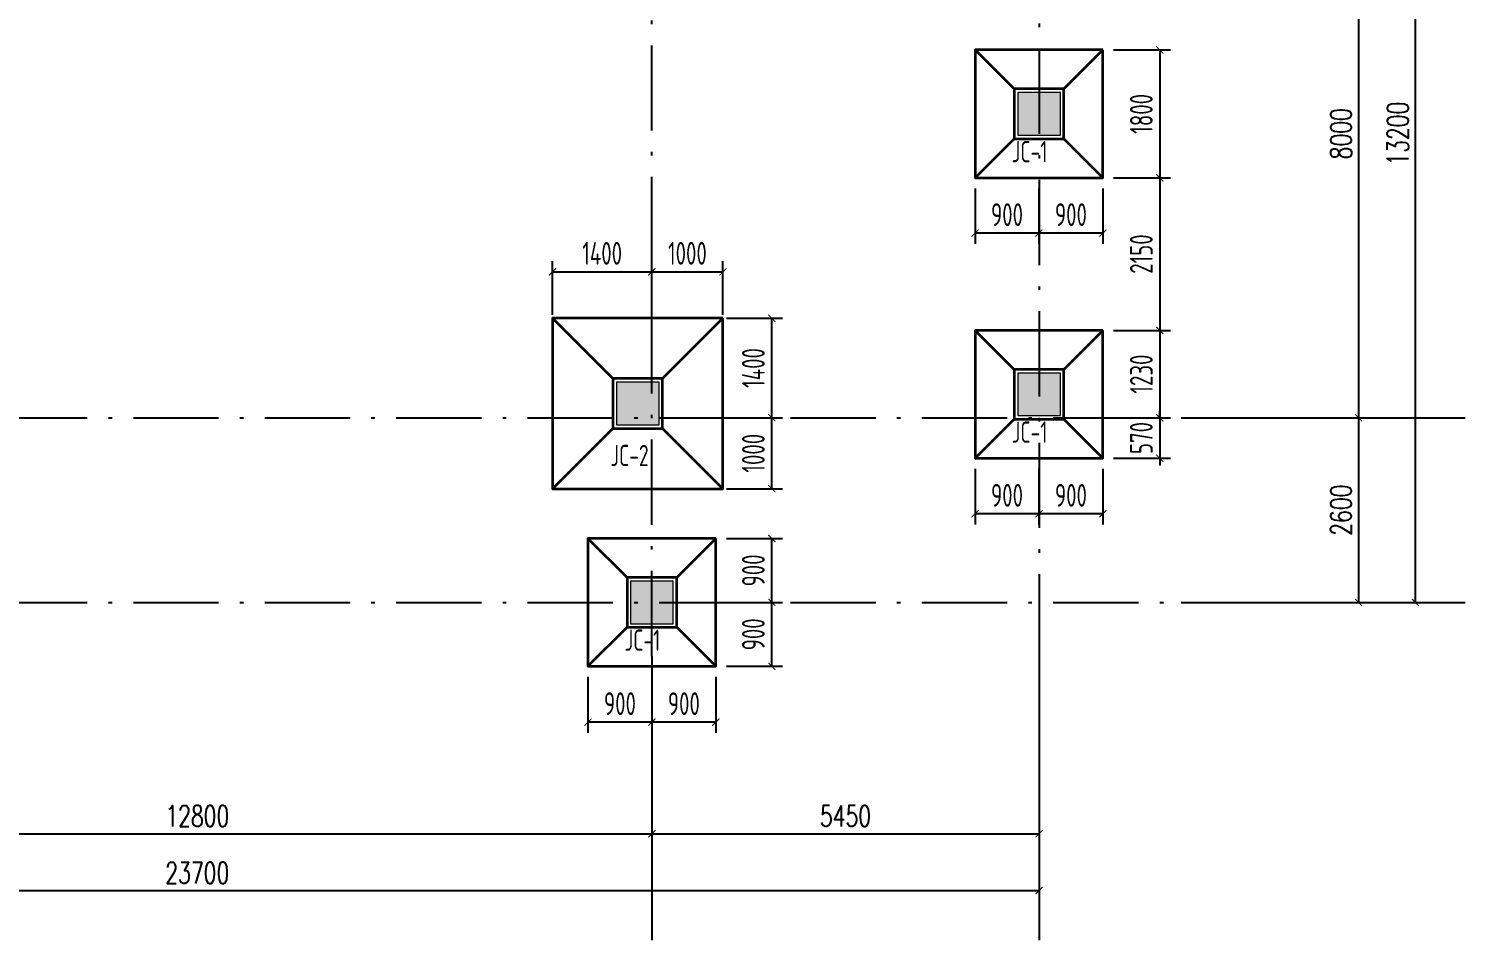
# Model space of a CAD drawing. Extents: x 169490 to 7584583, y -2399407 to 1374371.
# Drawn here: x 3688635 to 3708858, y 735406 to 748239 of the extents above; entities that cross this region are included whole.
import ezdxf
from ezdxf.enums import TextEntityAlignment as Align

# ---------------------------------------------------------------- set-up
doc = ezdxf.new("R2010")
doc.units = 0
doc.header["$LTSCALE"] = 100
doc.linetypes.add('D3轴线点划线', pattern=[18.5, 12, -3, 0.5, -3])
doc.layers.get('0').update_dxf_attribs({"linetype": 'CONTINUOUS'})
doc.layers.get('DEFPOINTS').update_dxf_attribs({"linetype": 'CONTINUOUS'})
for name, color, linetype in [('0P-标字', 7, 'CONTINUOUS'), ('AXIS', 3, 'CONTINUOUS'), ('C-AXIS(轴号)', 3, 'CONTINUOUS'), ('C-DOTE', 8, 'D3轴线点划线'), ('S-COLU-HATCH', 251, 'CONTINUOUS'), ('S-SLAB-DIM', 92, 'CONTINUOUS')]:
    doc.layers.add(name, color=color, linetype=linetype)
doc.layers.add('S-COLU-LINE1', color=6, linetype='CONTINUOUS', lineweight=18)
doc.layers.add('独基', color=110, linetype='CONTINUOUS', lineweight=35)
doc.styles.add('_TCH_DIM_T3', font='SIMPLEX.shx', dxfattribs={"width": 0.705882, "bigfont": 'GBCBIG.shx'})
doc.styles.add('TSSD_Dimension', font='Tssdeng.shx', dxfattribs={"width": 0.7, "bigfont": 'tssdchn.shx'})
doc.styles.add('X', font='tssdeng.shx', dxfattribs={"width": 0.7, "bigfont": 'hztxt.shx'})
doc.dimstyles.new('_TCH_ARCH&&100', dxfattribs={"dimtxt": 297.5, "dimasz": 100, "dimexe": 250, "dimexo": 300, "dimgap": 100, "dimtad": 1, "dimdec": 0, "dimzin": 0, "dimdsep": 46, "dimtxsty": '_TCH_DIM_T3', "dimblk": 'ARCHTICK', "dimcen": 0.09, "dimclrt": 7, "dimazin": 2, "dimtfac": 1, "dimtdec": 0, "dimtix": 1, "dimtmove": 2, "dimatfit": 3, "dimfxl": 1, "dimtolj": 1, "dimtzin": 0, "dimarcsym": 0})
doc.dimstyles.new('TSSD_100_100$0', dxfattribs={"dimtxt": 320, "dimasz": 100, "dimexe": 150, "dimexo": 150, "dimgap": 100, "dimtad": 1, "dimdec": 0, "dimzin": 0, "dimdsep": 46, "dimtxsty": 'TSSD_Dimension', "dimblk": 'ARCHTICK', "dimcen": 0, "dimclrt": 7, "dimadec": 1, "dimazin": 0, "dimtfac": 1, "dimtdec": 0, "dimtix": 1, "dimtmove": 2, "dimatfit": 3, "dimldrblk": '_TSDBK', "dimfxl": 1, "dimtolj": 1, "dimtzin": 0, "dimarcsym": 0})

# ---------------------------------------------------------------- blocks, each defined once
blk = doc.blocks.new('_ARCHTICK')
at = {"const_width": 0.15}
blk.add_lwpolyline([(-0.5, -0.5), (0.5, 0.5)], dxfattribs=at)
blk = doc.blocks.new('*D1219')
at = {"layer": 'DEFPOINTS', "color": 0, "ltscale": 10, "transparency": 16777216}
for p in [(3701957, 746141), (3702857, 746141), (3701957, 745362)]:
    blk.add_point(p, dxfattribs=at)
at = {"layer": 'S-SLAB-DIM', "color": 0, "lineweight": -2, "ltscale": 10, "transparency": 16777216}
for p, q in [((3701957, 745991), (3701957, 745212)), ((3702857, 745991), (3702857, 745212)), ((3702857, 745362), (3701957, 745362))]:
    blk.add_line(p, q, dxfattribs=at)
at = {"layer": 'S-SLAB-DIM', "color": 0, "lineweight": -2, "ltscale": 10, "transparency": 16777216, "xscale": 100, "yscale": 100, "zscale": 100, "rotation": 180}
blk.add_blockref('_ARCHTICK', (3701957, 745362), dxfattribs=at)
at = {"layer": 'S-SLAB-DIM', "color": 0, "lineweight": -2, "ltscale": 10, "transparency": 16777216, "xscale": 100, "yscale": 100, "zscale": 100}
blk.add_blockref('_ARCHTICK', (3702857, 745362), dxfattribs=at)
at = {"layer": 'S-SLAB-DIM', "color": 7, "ltscale": 10, "transparency": 16777216, "insert": (3702407, 745622), "char_height": 320, "attachment_point": 5, "style": 'TSSD_Dimension'}
blk.add_mtext('\\A1;900', dxfattribs=at)
blk = doc.blocks.new('_TSDBK')
blk.add_line((-1, 0), (0, 0))
at = {"const_width": 0.5}
blk.add_lwpolyline([(-0.7, -0.7), (0.7, 0.7)], dxfattribs=at)
blk = doc.blocks.new('*D1220')
at = {"layer": 'DEFPOINTS', "color": 0, "ltscale": 10, "transparency": 16777216}
for p in [(3701957, 742192), (3702857, 742192), (3701957, 741410)]:
    blk.add_point(p, dxfattribs=at)
at = {"layer": 'S-SLAB-DIM', "color": 0, "lineweight": -2, "ltscale": 10, "transparency": 16777216}
for p, q in [((3701957, 742042), (3701957, 741260)), ((3702857, 742042), (3702857, 741260)), ((3702857, 741410), (3701957, 741410))]:
    blk.add_line(p, q, dxfattribs=at)
at = {"layer": 'S-SLAB-DIM', "color": 0, "lineweight": -2, "ltscale": 10, "transparency": 16777216, "xscale": 100, "yscale": 100, "zscale": 100, "rotation": 180}
blk.add_blockref('_ARCHTICK', (3701957, 741410), dxfattribs=at)
at = {"layer": 'S-SLAB-DIM', "color": 0, "lineweight": -2, "ltscale": 10, "transparency": 16777216, "xscale": 100, "yscale": 100, "zscale": 100}
blk.add_blockref('_ARCHTICK', (3702857, 741410), dxfattribs=at)
at = {"layer": 'S-SLAB-DIM', "color": 7, "ltscale": 10, "transparency": 16777216, "insert": (3702407, 741670), "char_height": 320, "attachment_point": 5, "style": 'TSSD_Dimension'}
blk.add_mtext('\\A1;900', dxfattribs=at)
blk = doc.blocks.new('*D1221')
at = {"layer": 'DEFPOINTS', "color": 0, "ltscale": 10, "transparency": 16777216}
for p in [(3702857, 742192), (3703757, 742192), (3702857, 741410)]:
    blk.add_point(p, dxfattribs=at)
at = {"layer": 'S-SLAB-DIM', "color": 0, "lineweight": -2, "ltscale": 10, "transparency": 16777216}
for p, q in [((3702857, 742042), (3702857, 741260)), ((3703757, 742042), (3703757, 741260)), ((3703757, 741410), (3702857, 741410))]:
    blk.add_line(p, q, dxfattribs=at)
at = {"layer": 'S-SLAB-DIM', "color": 0, "lineweight": -2, "ltscale": 10, "transparency": 16777216, "xscale": 100, "yscale": 100, "zscale": 100, "rotation": 180}
blk.add_blockref('_ARCHTICK', (3702857, 741410), dxfattribs=at)
at = {"layer": 'S-SLAB-DIM', "color": 0, "lineweight": -2, "ltscale": 10, "transparency": 16777216, "xscale": 100, "yscale": 100, "zscale": 100}
blk.add_blockref('_ARCHTICK', (3703757, 741410), dxfattribs=at)
at = {"layer": 'S-SLAB-DIM', "color": 7, "ltscale": 10, "transparency": 16777216, "insert": (3703307, 741670), "char_height": 320, "attachment_point": 5, "style": 'TSSD_Dimension'}
blk.add_mtext('\\A1;900', dxfattribs=at)
blk = doc.blocks.new('*D1222')
at = {"layer": 'DEFPOINTS', "color": 0, "ltscale": 10, "transparency": 16777216}
for p in [(3702857, 746141), (3703757, 746141), (3702857, 745362)]:
    blk.add_point(p, dxfattribs=at)
at = {"layer": 'S-SLAB-DIM', "color": 0, "lineweight": -2, "ltscale": 10, "transparency": 16777216}
for p, q in [((3702857, 745991), (3702857, 745212)), ((3703757, 745991), (3703757, 745212)), ((3703757, 745362), (3702857, 745362))]:
    blk.add_line(p, q, dxfattribs=at)
at = {"layer": 'S-SLAB-DIM', "color": 0, "lineweight": -2, "ltscale": 10, "transparency": 16777216, "xscale": 100, "yscale": 100, "zscale": 100, "rotation": 180}
blk.add_blockref('_ARCHTICK', (3702857, 745362), dxfattribs=at)
at = {"layer": 'S-SLAB-DIM', "color": 0, "lineweight": -2, "ltscale": 10, "transparency": 16777216, "xscale": 100, "yscale": 100, "zscale": 100}
blk.add_blockref('_ARCHTICK', (3703757, 745362), dxfattribs=at)
at = {"layer": 'S-SLAB-DIM', "color": 7, "ltscale": 10, "transparency": 16777216, "insert": (3703307, 745622), "char_height": 320, "attachment_point": 5, "style": 'TSSD_Dimension'}
blk.add_mtext('\\A1;900', dxfattribs=at)
blk = doc.blocks.new('*D1223')
at = {"layer": 'DEFPOINTS', "color": 0, "ltscale": 10, "transparency": 16777216}
for p in [(3703757, 743992), (3703757, 742762), (3704558, 742762)]:
    blk.add_point(p, dxfattribs=at)
at = {"layer": 'S-SLAB-DIM', "color": 0, "lineweight": -2, "ltscale": 10, "transparency": 16777216}
for p, q in [((3703907, 743992), (3704708, 743992)), ((3704558, 743992), (3704558, 742762)), ((3703907, 742762), (3704708, 742762))]:
    blk.add_line(p, q, dxfattribs=at)
at = {"layer": 'S-SLAB-DIM', "color": 0, "lineweight": -2, "ltscale": 10, "transparency": 16777216, "xscale": 100, "yscale": 100, "zscale": 100}
for p, rotation in [((3704558, 743992), 90), ((3704558, 742762), 270)]:
    blk.add_blockref('_ARCHTICK', p, dxfattribs=dict(at, rotation=rotation))
at = {"layer": 'S-SLAB-DIM', "color": 7, "ltscale": 10, "transparency": 16777216, "insert": (3704298, 743377), "char_height": 320, "attachment_point": 5, "rotation": 90, "style": 'TSSD_Dimension'}
blk.add_mtext('\\A1;1230', dxfattribs=at)
blk = doc.blocks.new('*D1224')
at = {"layer": 'DEFPOINTS', "color": 0, "ltscale": 10, "transparency": 16777216}
for p in [(3703757, 746141), (3703757, 743992), (3704558, 743992)]:
    blk.add_point(p, dxfattribs=at)
at = {"layer": 'S-SLAB-DIM', "color": 0, "lineweight": -2, "ltscale": 10, "transparency": 16777216}
for p, q in [((3703907, 746141), (3704708, 746141)), ((3704558, 746141), (3704558, 743992)), ((3703907, 743992), (3704708, 743992))]:
    blk.add_line(p, q, dxfattribs=at)
at = {"layer": 'S-SLAB-DIM', "color": 0, "lineweight": -2, "ltscale": 10, "transparency": 16777216, "xscale": 100, "yscale": 100, "zscale": 100}
for p, rotation in [((3704558, 746141), 90), ((3704558, 743992), 270)]:
    blk.add_blockref('_ARCHTICK', p, dxfattribs=dict(at, rotation=rotation))
at = {"layer": 'S-SLAB-DIM', "color": 7, "ltscale": 10, "transparency": 16777216, "insert": (3704298, 745067), "char_height": 320, "attachment_point": 5, "rotation": 90, "style": 'TSSD_Dimension'}
blk.add_mtext('\\A1;2150', dxfattribs=at)
blk = doc.blocks.new('*D1225')
at = {"layer": 'DEFPOINTS', "color": 0, "ltscale": 10, "transparency": 16777216}
for p in [(3703757, 747941), (3703757, 746141), (3704558, 746141)]:
    blk.add_point(p, dxfattribs=at)
at = {"layer": 'S-SLAB-DIM', "color": 0, "lineweight": -2, "ltscale": 10, "transparency": 16777216}
for p, q in [((3703907, 747941), (3704708, 747941)), ((3704558, 747941), (3704558, 746141)), ((3703907, 746141), (3704708, 746141))]:
    blk.add_line(p, q, dxfattribs=at)
at = {"layer": 'S-SLAB-DIM', "color": 0, "lineweight": -2, "ltscale": 10, "transparency": 16777216, "xscale": 100, "yscale": 100, "zscale": 100}
for p, rotation in [((3704558, 747941), 90), ((3704558, 746141), 270)]:
    blk.add_blockref('_ARCHTICK', p, dxfattribs=dict(at, rotation=rotation))
at = {"layer": 'S-SLAB-DIM', "color": 7, "ltscale": 10, "transparency": 16777216, "insert": (3704298, 747041), "char_height": 320, "attachment_point": 5, "rotation": 90, "style": 'TSSD_Dimension'}
blk.add_mtext('\\A1;1800', dxfattribs=at)
blk = doc.blocks.new('*D1226')
at = {"layer": 'DEFPOINTS', "color": 0, "ltscale": 10, "transparency": 16777216}
for p in [(3703757, 742762), (3703757, 742192), (3704558, 742192)]:
    blk.add_point(p, dxfattribs=at)
at = {"layer": 'S-SLAB-DIM', "color": 0, "lineweight": -2, "ltscale": 10, "transparency": 16777216}
for p, q in [((3704558, 742762), (3704558, 742862)), ((3703907, 742762), (3704708, 742762)), ((3704558, 742762), (3704558, 742192)), ((3703907, 742192), (3704708, 742192)), ((3704558, 742192), (3704558, 742092))]:
    blk.add_line(p, q, dxfattribs=at)
at = {"layer": 'S-SLAB-DIM', "color": 0, "lineweight": -2, "ltscale": 10, "transparency": 16777216, "xscale": 100, "yscale": 100, "zscale": 100}
for p, rotation in [((3704558, 742762), 270), ((3704558, 742192), 90)]:
    blk.add_blockref('_ARCHTICK', p, dxfattribs=dict(at, rotation=rotation))
at = {"layer": 'S-SLAB-DIM', "color": 7, "ltscale": 10, "transparency": 16777216, "insert": (3704298, 742477), "char_height": 320, "attachment_point": 5, "rotation": 90, "style": 'TSSD_Dimension'}
blk.add_mtext('\\A1;570', dxfattribs=at)
blk = doc.blocks.new('*D1235')
at = {"layer": 'DEFPOINTS', "color": 0, "ltscale": 10, "transparency": 16777216}
for p in [(3696508, 739263), (3697408, 739263), (3696508, 738477)]:
    blk.add_point(p, dxfattribs=at)
at = {"layer": 'S-SLAB-DIM', "color": 0, "lineweight": -2, "ltscale": 10, "transparency": 16777216}
for p, q in [((3696508, 739113), (3696508, 738327)), ((3697408, 739113), (3697408, 738327)), ((3697408, 738477), (3696508, 738477))]:
    blk.add_line(p, q, dxfattribs=at)
at = {"layer": 'S-SLAB-DIM', "color": 0, "lineweight": -2, "ltscale": 10, "transparency": 16777216, "xscale": 100, "yscale": 100, "zscale": 100, "rotation": 180}
blk.add_blockref('_ARCHTICK', (3696508, 738477), dxfattribs=at)
at = {"layer": 'S-SLAB-DIM', "color": 0, "lineweight": -2, "ltscale": 10, "transparency": 16777216, "xscale": 100, "yscale": 100, "zscale": 100}
blk.add_blockref('_ARCHTICK', (3697408, 738477), dxfattribs=at)
at = {"layer": 'S-SLAB-DIM', "color": 7, "ltscale": 10, "transparency": 16777216, "insert": (3696958, 738737), "char_height": 320, "attachment_point": 5, "style": 'TSSD_Dimension'}
blk.add_mtext('\\A1;900', dxfattribs=at)
blk = doc.blocks.new('*D1236')
at = {"layer": 'DEFPOINTS', "color": 0, "ltscale": 10, "transparency": 16777216}
for p in [(3698308, 740163), (3699096, 740163), (3698308, 739263)]:
    blk.add_point(p, dxfattribs=at)
at = {"layer": 'S-SLAB-DIM', "color": 0, "lineweight": -2, "ltscale": 10, "transparency": 16777216}
for p, q in [((3698458, 740163), (3699246, 740163)), ((3699096, 739263), (3699096, 740163)), ((3698458, 739263), (3699246, 739263))]:
    blk.add_line(p, q, dxfattribs=at)
at = {"layer": 'S-SLAB-DIM', "color": 0, "lineweight": -2, "ltscale": 10, "transparency": 16777216, "xscale": 100, "yscale": 100, "zscale": 100}
for p, rotation in [((3699096, 740163), 90), ((3699096, 739263), 270)]:
    blk.add_blockref('_ARCHTICK', p, dxfattribs=dict(at, rotation=rotation))
at = {"layer": 'S-SLAB-DIM', "color": 7, "ltscale": 10, "transparency": 16777216, "insert": (3698836, 739713), "char_height": 320, "attachment_point": 5, "rotation": 90, "style": 'TSSD_Dimension'}
blk.add_mtext('\\A1;900', dxfattribs=at)
blk = doc.blocks.new('*D1237')
at = {"layer": 'DEFPOINTS', "color": 0, "ltscale": 10, "transparency": 16777216}
for p in [(3698308, 742763), (3699096, 742763), (3698308, 741763)]:
    blk.add_point(p, dxfattribs=at)
at = {"layer": 'S-SLAB-DIM', "color": 0, "lineweight": -2, "ltscale": 10, "transparency": 16777216}
for p, q in [((3698458, 742763), (3699246, 742763)), ((3699096, 741763), (3699096, 742763)), ((3698458, 741763), (3699246, 741763))]:
    blk.add_line(p, q, dxfattribs=at)
at = {"layer": 'S-SLAB-DIM', "color": 0, "lineweight": -2, "ltscale": 10, "transparency": 16777216, "xscale": 100, "yscale": 100, "zscale": 100}
for p, rotation in [((3699096, 742763), 90), ((3699096, 741763), 270)]:
    blk.add_blockref('_ARCHTICK', p, dxfattribs=dict(at, rotation=rotation))
at = {"layer": 'S-SLAB-DIM', "color": 7, "ltscale": 10, "transparency": 16777216, "insert": (3698836, 742263), "char_height": 320, "attachment_point": 5, "rotation": 90, "style": 'TSSD_Dimension'}
blk.add_mtext('\\A1;1000', dxfattribs=at)
blk = doc.blocks.new('*D1239')
at = {"layer": 'DEFPOINTS', "color": 0, "ltscale": 10, "transparency": 16777216}
for p in [(3698308, 741063), (3699096, 741063), (3698308, 740163)]:
    blk.add_point(p, dxfattribs=at)
at = {"layer": 'S-SLAB-DIM', "color": 0, "lineweight": -2, "ltscale": 10, "transparency": 16777216}
for p, q in [((3698458, 741063), (3699246, 741063)), ((3699096, 740163), (3699096, 741063)), ((3698458, 740163), (3699246, 740163))]:
    blk.add_line(p, q, dxfattribs=at)
at = {"layer": 'S-SLAB-DIM', "color": 0, "lineweight": -2, "ltscale": 10, "transparency": 16777216, "xscale": 100, "yscale": 100, "zscale": 100}
for p, rotation in [((3699096, 741063), 90), ((3699096, 740163), 270)]:
    blk.add_blockref('_ARCHTICK', p, dxfattribs=dict(at, rotation=rotation))
at = {"layer": 'S-SLAB-DIM', "color": 7, "ltscale": 10, "transparency": 16777216, "insert": (3698836, 740613), "char_height": 320, "attachment_point": 5, "rotation": 90, "style": 'TSSD_Dimension'}
blk.add_mtext('\\A1;900', dxfattribs=at)
blk = doc.blocks.new('*D1240')
at = {"layer": 'DEFPOINTS', "color": 0, "ltscale": 10, "transparency": 16777216}
for p in [(3697408, 739263), (3698308, 739263), (3697408, 738477)]:
    blk.add_point(p, dxfattribs=at)
at = {"layer": 'S-SLAB-DIM', "color": 0, "lineweight": -2, "ltscale": 10, "transparency": 16777216}
for p, q in [((3697408, 739113), (3697408, 738327)), ((3698308, 739113), (3698308, 738327)), ((3698308, 738477), (3697408, 738477))]:
    blk.add_line(p, q, dxfattribs=at)
at = {"layer": 'S-SLAB-DIM', "color": 0, "lineweight": -2, "ltscale": 10, "transparency": 16777216, "xscale": 100, "yscale": 100, "zscale": 100, "rotation": 180}
blk.add_blockref('_ARCHTICK', (3697408, 738477), dxfattribs=at)
at = {"layer": 'S-SLAB-DIM', "color": 0, "lineweight": -2, "ltscale": 10, "transparency": 16777216, "xscale": 100, "yscale": 100, "zscale": 100}
blk.add_blockref('_ARCHTICK', (3698308, 738477), dxfattribs=at)
at = {"layer": 'S-SLAB-DIM', "color": 7, "ltscale": 10, "transparency": 16777216, "insert": (3697858, 738737), "char_height": 320, "attachment_point": 5, "style": 'TSSD_Dimension'}
blk.add_mtext('\\A1;900', dxfattribs=at)
blk = doc.blocks.new('*D1241')
at = {"layer": 'DEFPOINTS', "color": 0, "ltscale": 10, "transparency": 16777216}
for p in [(3697408, 744817), (3696008, 744063), (3697408, 744063)]:
    blk.add_point(p, dxfattribs=at)
at = {"layer": 'S-SLAB-DIM', "color": 0, "lineweight": -2, "ltscale": 10, "transparency": 16777216}
for p, q in [((3696008, 744213), (3696008, 744967)), ((3696008, 744817), (3697408, 744817)), ((3697408, 744213), (3697408, 744967))]:
    blk.add_line(p, q, dxfattribs=at)
at = {"layer": 'S-SLAB-DIM', "color": 0, "lineweight": -2, "ltscale": 10, "transparency": 16777216, "xscale": 100, "yscale": 100, "zscale": 100, "rotation": 180}
blk.add_blockref('_ARCHTICK', (3696008, 744817), dxfattribs=at)
at = {"layer": 'S-SLAB-DIM', "color": 0, "lineweight": -2, "ltscale": 10, "transparency": 16777216, "xscale": 100, "yscale": 100, "zscale": 100}
blk.add_blockref('_ARCHTICK', (3697408, 744817), dxfattribs=at)
at = {"layer": 'S-SLAB-DIM', "color": 7, "ltscale": 10, "transparency": 16777216, "insert": (3696708, 745077), "char_height": 320, "attachment_point": 5, "style": 'TSSD_Dimension'}
blk.add_mtext('\\A1;1400', dxfattribs=at)
blk = doc.blocks.new('*D3987')
at = {"layer": 'AXIS', "color": 0, "lineweight": -2, "transparency": 16777216}
for p, q in [((3705158, 693553), (3708408, 693553)), ((3708158, 680353), (3708158, 693553)), ((3705158, 680353), (3708408, 680353))]:
    blk.add_line(p, q, dxfattribs=at)
at = {"layer": 'DEFPOINTS', "color": 0, "transparency": 16777216}
for p in [(3704858, 693553), (3708158, 693553), (3704858, 680353)]:
    blk.add_point(p, dxfattribs=at)
at = {"layer": 'AXIS', "color": 0, "lineweight": -2, "transparency": 16777216, "xscale": 100, "yscale": 100, "zscale": 100}
for p, rotation in [((3708158, 693553), 90), ((3708158, 680353), 270)]:
    blk.add_blockref('_ARCHTICK', p, dxfattribs=dict(at, rotation=rotation))
at = {"layer": 'AXIS', "color": 7, "transparency": 16777216, "insert": (3707909, 686953), "char_height": 297.5, "attachment_point": 5, "rotation": 90, "style": '_TCH_DIM_T3'}
blk.add_mtext('\\A1;13200', dxfattribs=at)
blk = doc.blocks.new('*D3989')
at = {"layer": 'AXIS', "color": 0, "lineweight": -2, "transparency": 16777216}
for p, q in [((3705158, 690953), (3707608, 690953)), ((3707358, 682953), (3707358, 690953)), ((3705158, 682953), (3707608, 682953))]:
    blk.add_line(p, q, dxfattribs=at)
at = {"layer": 'DEFPOINTS', "color": 0, "transparency": 16777216}
for p in [(3704858, 690953), (3707358, 690953), (3704858, 682953)]:
    blk.add_point(p, dxfattribs=at)
at = {"layer": 'AXIS', "color": 0, "lineweight": -2, "transparency": 16777216, "xscale": 100, "yscale": 100, "zscale": 100}
for p, rotation in [((3707358, 690953), 90), ((3707358, 682953), 270)]:
    blk.add_blockref('_ARCHTICK', p, dxfattribs=dict(at, rotation=rotation))
at = {"layer": 'AXIS', "color": 7, "transparency": 16777216, "insert": (3707109, 686953), "char_height": 297.5, "attachment_point": 5, "rotation": 90, "style": '_TCH_DIM_T3'}
blk.add_mtext('\\A1;8000', dxfattribs=at)
blk = doc.blocks.new('*D3990')
at = {"layer": 'AXIS', "color": 0, "lineweight": -2, "transparency": 16777216}
for p, q in [((3705158, 682953), (3707608, 682953)), ((3707358, 680353), (3707358, 682953)), ((3705158, 680353), (3707608, 680353))]:
    blk.add_line(p, q, dxfattribs=at)
at = {"layer": 'DEFPOINTS', "color": 0, "transparency": 16777216}
for p in [(3704858, 682953), (3707358, 682953), (3704858, 680353)]:
    blk.add_point(p, dxfattribs=at)
at = {"layer": 'AXIS', "color": 0, "lineweight": -2, "transparency": 16777216, "xscale": 100, "yscale": 100, "zscale": 100}
for p, rotation in [((3707358, 682953), 90), ((3707358, 680353), 270)]:
    blk.add_blockref('_ARCHTICK', p, dxfattribs=dict(at, rotation=rotation))
at = {"layer": 'AXIS', "color": 7, "transparency": 16777216, "insert": (3707109, 681653), "char_height": 297.5, "attachment_point": 5, "rotation": 90, "style": '_TCH_DIM_T3'}
blk.add_mtext('\\A1;2600', dxfattribs=at)
blk = doc.blocks.new('*D3995')
at = {"layer": 'AXIS', "color": 0, "lineweight": -2, "transparency": 16777216}
for p, q in [((3679158, 679297), (3679158, 676047)), ((3702858, 679297), (3702858, 676047)), ((3679158, 676297), (3702858, 676297))]:
    blk.add_line(p, q, dxfattribs=at)
at = {"layer": 'DEFPOINTS', "color": 0, "transparency": 16777216}
for p in [(3679158, 679597), (3702858, 679597), (3702858, 676297)]:
    blk.add_point(p, dxfattribs=at)
at = {"layer": 'AXIS', "color": 0, "lineweight": -2, "transparency": 16777216, "xscale": 100, "yscale": 100, "zscale": 100, "rotation": 180}
blk.add_blockref('_ARCHTICK', (3679158, 676297), dxfattribs=at)
at = {"layer": 'AXIS', "color": 0, "lineweight": -2, "transparency": 16777216, "xscale": 100, "yscale": 100, "zscale": 100}
blk.add_blockref('_ARCHTICK', (3702858, 676297), dxfattribs=at)
at = {"layer": 'AXIS', "color": 7, "transparency": 16777216, "insert": (3691008, 676546), "char_height": 297.5, "attachment_point": 5, "style": '_TCH_DIM_T3'}
blk.add_mtext('\\A1;23700', dxfattribs=at)
blk = doc.blocks.new('*D3996')
at = {"layer": 'AXIS', "color": 0, "lineweight": -2, "transparency": 16777216}
for p, q in [((3697408, 679297), (3697408, 676847)), ((3702858, 679297), (3702858, 676847)), ((3697408, 677097), (3702858, 677097))]:
    blk.add_line(p, q, dxfattribs=at)
at = {"layer": 'DEFPOINTS', "color": 0, "transparency": 16777216}
for p in [(3697408, 679597), (3702858, 679597), (3702858, 677097)]:
    blk.add_point(p, dxfattribs=at)
at = {"layer": 'AXIS', "color": 0, "lineweight": -2, "transparency": 16777216, "xscale": 100, "yscale": 100, "zscale": 100, "rotation": 180}
blk.add_blockref('_ARCHTICK', (3697408, 677097), dxfattribs=at)
at = {"layer": 'AXIS', "color": 0, "lineweight": -2, "transparency": 16777216, "xscale": 100, "yscale": 100, "zscale": 100}
blk.add_blockref('_ARCHTICK', (3702858, 677097), dxfattribs=at)
at = {"layer": 'AXIS', "color": 7, "transparency": 16777216, "insert": (3700133, 677346), "char_height": 297.5, "attachment_point": 5, "style": '_TCH_DIM_T3'}
blk.add_mtext('\\A1;5450', dxfattribs=at)
blk = doc.blocks.new('*D3997')
at = {"layer": 'AXIS', "color": 0, "lineweight": -2, "transparency": 16777216}
for p, q in [((3684608, 679297), (3684608, 676847)), ((3697408, 679297), (3697408, 676847)), ((3684608, 677097), (3697408, 677097))]:
    blk.add_line(p, q, dxfattribs=at)
at = {"layer": 'DEFPOINTS', "color": 0, "transparency": 16777216}
for p in [(3684608, 679597), (3697408, 679597), (3697408, 677097)]:
    blk.add_point(p, dxfattribs=at)
at = {"layer": 'AXIS', "color": 0, "lineweight": -2, "transparency": 16777216, "xscale": 100, "yscale": 100, "zscale": 100, "rotation": 180}
blk.add_blockref('_ARCHTICK', (3684608, 677097), dxfattribs=at)
at = {"layer": 'AXIS', "color": 0, "lineweight": -2, "transparency": 16777216, "xscale": 100, "yscale": 100, "zscale": 100}
blk.add_blockref('_ARCHTICK', (3697408, 677097), dxfattribs=at)
at = {"layer": 'AXIS', "color": 7, "transparency": 16777216, "insert": (3691008, 677346), "char_height": 297.5, "attachment_point": 5, "style": '_TCH_DIM_T3'}
blk.add_mtext('\\A1;12800', dxfattribs=at)
blk = doc.blocks.new('*D8086')
at = {"layer": 'DEFPOINTS', "color": 0, "ltscale": 10, "transparency": 16777216}
for p in [(3698308, 744163), (3699096, 744163), (3698308, 742763)]:
    blk.add_point(p, dxfattribs=at)
at = {"layer": 'S-SLAB-DIM', "color": 0, "lineweight": -2, "ltscale": 10, "transparency": 16777216}
for p, q in [((3698458, 744163), (3699246, 744163)), ((3699096, 742763), (3699096, 744163)), ((3698458, 742763), (3699246, 742763))]:
    blk.add_line(p, q, dxfattribs=at)
at = {"layer": 'S-SLAB-DIM', "color": 0, "lineweight": -2, "ltscale": 10, "transparency": 16777216, "xscale": 100, "yscale": 100, "zscale": 100}
for p, rotation in [((3699096, 744163), 90), ((3699096, 742763), 270)]:
    blk.add_blockref('_ARCHTICK', p, dxfattribs=dict(at, rotation=rotation))
at = {"layer": 'S-SLAB-DIM', "color": 7, "ltscale": 10, "transparency": 16777216, "insert": (3698836, 743463), "char_height": 320, "attachment_point": 5, "rotation": 90, "style": 'TSSD_Dimension'}
blk.add_mtext('\\A1;1400', dxfattribs=at)
blk = doc.blocks.new('*D8087')
at = {"layer": 'DEFPOINTS', "color": 0, "ltscale": 10, "transparency": 16777216}
for p in [(3698408, 744817), (3697408, 744063), (3698408, 744063)]:
    blk.add_point(p, dxfattribs=at)
at = {"layer": 'S-SLAB-DIM', "color": 0, "lineweight": -2, "ltscale": 10, "transparency": 16777216}
for p, q in [((3697408, 744213), (3697408, 744967)), ((3697408, 744817), (3698408, 744817)), ((3698408, 744213), (3698408, 744967))]:
    blk.add_line(p, q, dxfattribs=at)
at = {"layer": 'S-SLAB-DIM', "color": 0, "lineweight": -2, "ltscale": 10, "transparency": 16777216, "xscale": 100, "yscale": 100, "zscale": 100, "rotation": 180}
blk.add_blockref('_ARCHTICK', (3697408, 744817), dxfattribs=at)
at = {"layer": 'S-SLAB-DIM', "color": 0, "lineweight": -2, "ltscale": 10, "transparency": 16777216, "xscale": 100, "yscale": 100, "zscale": 100}
blk.add_blockref('_ARCHTICK', (3698408, 744817), dxfattribs=at)
at = {"layer": 'S-SLAB-DIM', "color": 7, "ltscale": 10, "transparency": 16777216, "insert": (3697908, 745077), "char_height": 320, "attachment_point": 5, "style": 'TSSD_Dimension'}
blk.add_mtext('\\A1;1000', dxfattribs=at)
blk = doc.blocks.new('BW-31907664', base_point=(3672358.1, 674797.3, 0))
at = {"layer": 'C-AXIS(轴号)'}
for p, q in [((3704858.1, 682953.4), (3708858.1, 682953.4)), ((3704858.1, 680353.4), (3708858.1, 680353.4)), ((3697408.1, 679597.3), (3697408.1, 675597.3)), ((3702858.1, 679597.3), (3702858.1, 675597.3))]:
    blk.add_line(p, q, dxfattribs=at)
at = {"layer": 'C-DOTE'}
for p, q in [((3697408.1, 679597.3), (3697408.1, 695552.9)), ((3702858.1, 695552.9), (3702858.1, 679597.3)), ((3677158.1, 682953.4), (3704858.1, 682953.4)), ((3677158.1, 680353.4), (3704858.1, 680353.4))]:
    blk.add_line(p, q, dxfattribs=at)
at = {"layer": 'AXIS'}
for p1, p2, distance, picture, middle in [((3704858.1071, 680353.3554), (3704858.1071, 693552.9175), -3300, '*D3987', (3707909.3571, 686953.1364)), ((3704858.1071, 682953.3554), (3704858.1071, 690952.9175), -2500, '*D3989', (3707109.3571, 686953.1364)), ((3704858.1, 680353.4), (3704858.1, 682953.4), -2500, '*D3990', (3707109.4, 681653.4)), ((3679158.1, 679597.3), (3702858.1, 679597.3), -3300, '*D3995', (3691008.1, 676546)), ((3684608.1, 679597.3), (3697408.1, 679597.3), -2500, '*D3997', (3691008.1, 677346)), ((3697408.1, 679597.3), (3702858.1, 679597.3), -2500, '*D3996', (3700133.1, 677346))]:
    dim = blk.add_aligned_dim(p1=p1, p2=p2, distance=distance, dimstyle='_TCH_ARCH&&100', dxfattribs=at)
    dim.commit()
    dim.dimension.update_dxf_attribs({"geometry": picture, "text_midpoint": middle})

msp = doc.modelspace()

# ---------------------------------------------------------------- hatches: boundary and pattern name
at = {"layer": 'S-COLU-HATCH', "ltscale": 10}
h = msp.add_hatch(color=256, dxfattribs=at)
h.dxf.hatch_style = 1
h.paths.add_polyline_path([(3703158.1, 747341.3), (3702558.1, 747341.3), (3702558.1, 746741.3), (3703158.1, 746741.3)])
h = msp.add_hatch(color=256, dxfattribs=at)
h.dxf.hatch_style = 1
h.paths.add_polyline_path([(3697508.1, 743262.7), (3696908.1, 743262.7), (3696908.1, 742662.7), (3697508.1, 742662.7)])
h = msp.add_hatch(color=256, dxfattribs=at)
h.dxf.hatch_style = 1
h.paths.add_polyline_path([(3703158.1, 743391.7), (3702558.1, 743391.7), (3702558.1, 742791.7), (3703158.1, 742791.7)])
h = msp.add_hatch(color=256, dxfattribs=at)
h.dxf.hatch_style = 1
h.paths.add_polyline_path([(3697708.1, 740462.7), (3697108.1, 740462.7), (3697108.1, 739862.7), (3697708.1, 739862.7)])

# ---------------------------------------------------------------- linework, layer by layer
at = {"layer": 'C-DOTE'}
for p, q in [((3697408.1, 739405.6), (3697408.1, 755361.3)), ((3702858.1, 755361.3), (3702858.1, 739405.6)), ((3677158.1, 742761.7), (3704858.1, 742761.7)), ((3677158.1, 740161.7), (3704858.1, 740161.7))]:
    msp.add_line(p, q, dxfattribs=at)
at = {"layer": 'S-COLU-LINE1'}
for points in [[(3703158.1, 747341.3), (3702558.1, 747341.3), (3702558.1, 746741.3), (3703158.1, 746741.3)], [(3697508.1, 743262.7), (3696908.1, 743262.7), (3696908.1, 742662.7), (3697508.1, 742662.7)], [(3703158.1, 743391.7), (3702558.1, 743391.7), (3702558.1, 742791.7), (3703158.1, 742791.7)], [(3697708.1, 740462.7), (3697108.1, 740462.7), (3697108.1, 739862.7), (3697708.1, 739862.7)]]:
    msp.add_lwpolyline(points, close=True, dxfattribs=at)
at = {"layer": '独基'}
for p, q in [((3702508.1, 747391.3), (3701958.1, 747941.3)), ((3703208.1, 747391.3), (3703758.1, 747941.3)), ((3702508.1, 746691.3), (3701958.1, 746141.3)), ((3703208.1, 746691.3), (3703758.1, 746141.3)), ((3696858.1, 743312.7), (3696008.1, 744162.7)), ((3697558.1, 743312.7), (3698408.1, 744162.7)), ((3702508.1, 743441.7), (3701958.1, 743991.7)), ((3703208.1, 743441.7), (3703758.1, 743991.7)), ((3696858.1, 742612.7), (3696008.1, 741762.7)), ((3697558.1, 742612.7), (3698408.1, 741762.7)), ((3702508.1, 742741.7), (3701958.1, 742191.7)), ((3703208.1, 742741.7), (3703758.1, 742191.7)), ((3697058.1, 740512.7), (3696508.1, 741062.7)), ((3697758.1, 740512.7), (3698308.1, 741062.7)), ((3697058.1, 739812.7), (3696508.1, 739262.7)), ((3697758.1, 739812.7), (3698308.1, 739262.7))]:
    msp.add_line(p, q, dxfattribs=at)
for points in [[(3703758.1, 747941.3), (3701958.1, 747941.3), (3701958.1, 746141.3), (3703758.1, 746141.3)], [(3703208.1, 747391.3), (3702508.1, 747391.3), (3702508.1, 746691.3), (3703208.1, 746691.3)], [(3698408.1, 744162.7), (3696008.1, 744162.7), (3696008.1, 741762.7), (3698408.1, 741762.7)], [(3703758.1, 743991.7), (3701958.1, 743991.7), (3701958.1, 742191.7), (3703758.1, 742191.7)], [(3703208.1, 743441.7), (3702508.1, 743441.7), (3702508.1, 742741.7), (3703208.1, 742741.7)], [(3697558.1, 743312.7), (3696858.1, 743312.7), (3696858.1, 742612.7), (3697558.1, 742612.7)], [(3698308.1, 741062.7), (3696508.1, 741062.7), (3696508.1, 739262.7), (3698308.1, 739262.7)], [(3697758.1, 740512.7), (3697058.1, 740512.7), (3697058.1, 739812.7), (3697758.1, 739812.7)]]:
    msp.add_lwpolyline(points, close=True, dxfattribs=at)

# ---------------------------------------------------------------- block references
at = {"layer": 'AXIS'}
msp.add_blockref('BW-31907664', (3672358.1, 734605.6, 0), dxfattribs=at)

# ---------------------------------------------------------------- texts
at = {"layer": '0P-标字', "color": 80, "linetype": 'Continuous', "style": 'X', "width": 0.7}
for s, p in [('JC-1', (3702473.5, 746269.5, 3000)), ('JC-1', (3702473.5, 742319.9, 3000)), ('JC-2', (3696823.5, 741990.9, 3000)), ('JC-1', (3697023.5, 739390.9, 3000))]:
    msp.add_text(s, height=300, dxfattribs=at).set_placement(p, align=Align.BOTTOM_LEFT)

# ---------------------------------------------------------------- dimensions: what is measured, and where the dimension line sits
at = {"layer": 'S-SLAB-DIM', "ltscale": 10}
for base, p1, p2, angle, picture, middle in [((3704557.8, 746141.3), (3703757.1, 747941.3), (3703757.1, 746141.3), 90, '*D1225', (3704297.8, 747041.3)), ((3701957.1, 745361.9), (3702857.1, 746141.3), (3701957.1, 746141.3), 180, '*D1219', (3702407.1, 745621.9)), ((3702857.1, 745361.9), (3703757.1, 746141.3), (3702857.1, 746141.3), 180, '*D1222', (3703307.1, 745621.9)), ((3704557.8, 743991.7), (3703757.1, 746141.3), (3703757.1, 743991.7), 90, '*D1224', (3704297.8, 745066.5)), ((3697408.1, 744817.1), (3696008.1, 744062.7), (3697408.1, 744062.7), 180, '*D1241', (3696708.1, 745077.1)), ((3698408.1, 744817.1), (3697408.1, 744062.7), (3698408.1, 744062.7), 180, '*D8087', (3697908.1, 745077.1)), ((3699096.1, 744162.7), (3698308.1, 742762.7), (3698308.1, 744162.7), 90, '*D8086', (3698836.1, 743462.7)), ((3704557.8, 742761.7), (3703757.1, 743991.7), (3703757.1, 742761.7), 90, '*D1223', (3704297.8, 743376.7)), ((3699096.1, 742762.7), (3698308.1, 741762.7), (3698308.1, 742762.7), 90, '*D1237', (3698836.1, 742262.7)), ((3704557.8, 742191.7), (3703757.1, 742761.7), (3703757.1, 742191.7), 90, '*D1226', (3704297.8, 742476.7)), ((3701957.1, 741410), (3702857.1, 742191.7), (3701957.1, 742191.7), 180, '*D1220', (3702407.1, 741670)), ((3702857.1, 741410), (3703757.1, 742191.7), (3702857.1, 742191.7), 180, '*D1221', (3703307.1, 741670)), ((3699096.1, 741062.7), (3698308.1, 740162.7), (3698308.1, 741062.7), 90, '*D1239', (3698836.1, 740612.7)), ((3699096.1, 740162.7), (3698308.1, 739262.7), (3698308.1, 740162.7), 90, '*D1236', (3698836.1, 739712.7)), ((3696508.1, 738477.3), (3697408.1, 739262.7), (3696508.1, 739262.7), 180, '*D1235', (3696958.1, 738737.3)), ((3697408.1, 738477.3), (3698308.1, 739262.7), (3697408.1, 739262.7), 180, '*D1240', (3697858.1, 738737.3))]:
    dim = msp.add_linear_dim(base=base, p1=p1, p2=p2, angle=angle, dimstyle='TSSD_100_100$0', dxfattribs=at)
    dim.commit()
    dim.dimension.update_dxf_attribs({"geometry": picture, "text_midpoint": middle})

doc.saveas('drawing.dxf')
